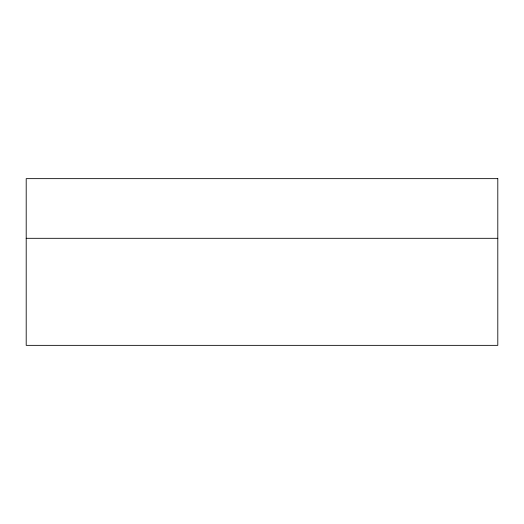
<?xml version="1.0" encoding="UTF-8"?>
<svg xmlns="http://www.w3.org/2000/svg" width="524" height="524" viewBox="0 0 524 524"><rect width="100%" height="100%" fill="white"/><g stroke="black" fill="none" stroke-linecap="round" stroke-linejoin="round"><path stroke-width="0.79" d="M26.2 238.309L497.8 238.309M497.8 178.645L26.2 178.645L26.2 345.355L497.8 345.355L497.8 178.645"/></g></svg>
